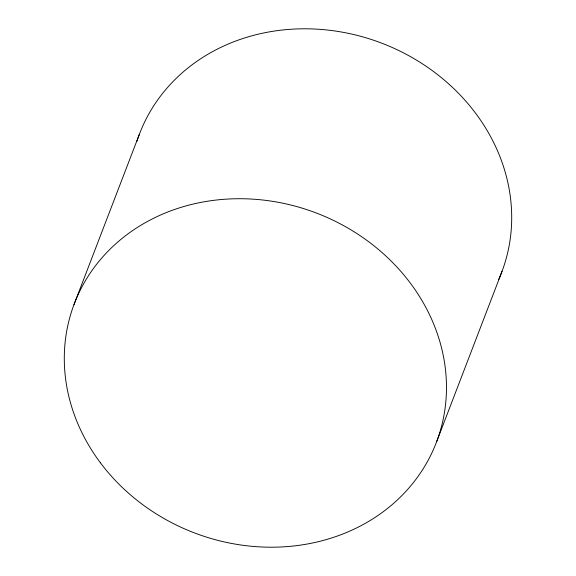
<?xml version="1.0" encoding="UTF-8"?>
<svg xmlns="http://www.w3.org/2000/svg" width="576" height="576" viewBox="0 0 576 576"><rect width="100%" height="100%" fill="white"/><g stroke="black" fill="none" stroke-linecap="round" stroke-linejoin="round"><path stroke-width="0.86" d="M73.958 304.675L139.19 134.748M436.81 441.252L502.042 271.325M136.894 141.336A193.853 171.158 21 0 1 381.586 43.106A193.853 171.158 21 0 1 498.715 279.475M100.411 462.787A193.853 171.158 21 0 0 429.689 457.358A193.853 171.158 21 0 0 236.059 198.749A193.853 171.158 21 0 0 100.411 462.787"/></g></svg>
